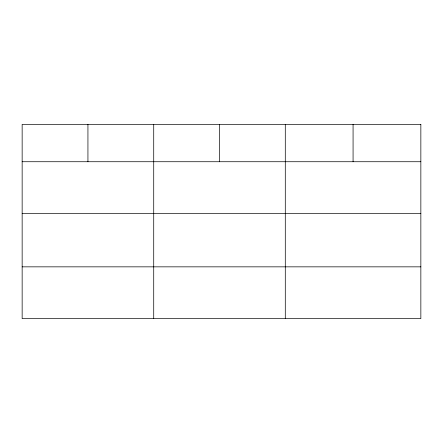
<?xml version="1.0" encoding="UTF-8"?>
<svg xmlns="http://www.w3.org/2000/svg" width="443" height="443" viewBox="0 0 443 443"><rect width="100%" height="100%" fill="white"/><g stroke="black" fill="none" stroke-linecap="round" stroke-linejoin="round"><path stroke-width="0.66" d="M22.15 161.728L420.85 161.728M22.15 213.504L420.85 213.504M22.15 266.847L420.85 266.847M353.071 124.372L353.071 161.728M285.292 124.372L285.292 318.628M219.506 124.372L219.506 161.728M153.721 124.372L153.721 318.628M87.936 124.372L87.936 161.728M420.85 124.372L22.15 124.372L22.15 318.628L420.85 318.628L420.85 124.372"/></g></svg>
